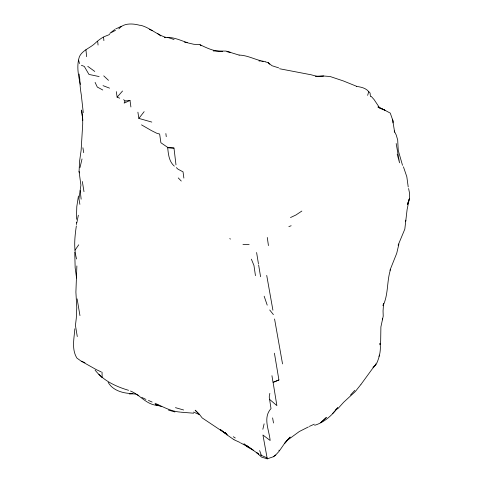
<?xml version="1.0" encoding="UTF-8"?>
<svg xmlns="http://www.w3.org/2000/svg" width="483" height="483" viewBox="0 0 483 483"><rect width="100%" height="100%" fill="white"/><g stroke="black" fill="none" stroke-linecap="round" stroke-linejoin="round"><path stroke-width="0.72" d="M76.875 265.928L75.897 292.13L76.767 307.635L76.296 318.128L75.445 325.445L77.286 336.566M76.441 219.318L76.791 206.652L78.445 195.977M79.882 204.357L78.946 198.718L80.909 185.182L79.061 171.453L79.617 160.948L81.126 150.298L82.714 123.998L82.678 118.794L81.597 110.16L82.678 118.794M74.835 328.772C74.177 338.505 71.418 349.191 76.918 358.096L81.379 361.302M383.568 303.541L383.049 310.949L383.218 316.136L380.894 326.913L380.67 340.95L380.085 344.627L380.079 343.28C381.039 350.199 379.541 356.967 376.728 363.276M361.043 384.329L372.52 368.577L376.04 364.46L376.142 363.15M76.344 225.941C74.738 236.954 73.579 248.039 76.562 258.979M398.119 245.213L404.814 229.141L407.103 209.574L409.355 198.809L409.62 193.556L408.594 188.497M109.689 34.48L103.616 36.895A42.317 23.969 -10 0 0 95.103 43.283C90.194 48.01 82.816 50.027 79.502 56.402C76.38 65.567 78.282 75.263 80.353 84.428M383.424 303.529L383.043 305.739C388.525 294.352 386.696 281.553 390.445 269.762M269.858 393.337L269.224 396.948L271.011 408.588C262.637 417.753 269.176 429.948 270.148 440.496L262.939 435.008L267.262 458.85L273.42 456.719L275.702 454.986L279.047 451.339L279.047 450.126M392.933 122.893L393.186 121.468L390.276 113.113L385.048 110.323M78.349 215.213L76.809 222.911M398.904 244.042L396.73 253.285L389.938 270.305M80.003 167.559L82.032 158.955M262.843 429.26L264.123 423.851M367.641 95.374L368.746 91.619C365.601 87.888 360.873 87.031 356.309 86.342M187.766 42.872L193.719 44.267L200.04 44.72C207.135 48.161 214.645 51.729 222.711 51.452M130.005 100.464L125.025 100.971L124.143 103.108L130.005 100.464L130.905 106.972M405.394 221.365L405.895 220.176M174.321 166.14C169.008 161.564 168.374 154.312 167.698 147.798L167.637 147.357L160.899 142.745L159.638 134.02L156.8 133.284L151.342 130.531L141.501 124.856M284.584 443.527L288.707 438.673L285.097 442.802M279.428 450.838L284.529 443.472M75.034 250.134L78.747 244.796M378.883 356.297L379.71 355.108M354.824 390.33L350.495 395.064M151.807 122.084L138.856 118.401L144.151 111.658M360.892 384.492L355.331 391.514L343.673 402.248L338.142 408.37L335.757 409.681M119.687 98.194L117.121 97.168L122.543 91.003M284.777 443.134L290.156 437.067L286.956 440.562L299.327 431.512L308.365 426.954M314.681 425.294C324.304 422.341 331.749 415.573 337.762 407.749M332.473 413.696L337.768 407.749M118.836 28.92C123.636 22.671 133.151 23.456 139.985 25.358M372.912 367.303L376.04 364.46M301.845 211.059L295.964 214.971L290.482 217.567M114.706 29.548L109.762 33.387L115.503 30.344M273.324 456.785L275.702 454.986M115.6 29.01L121.456 26.251M309.349 426.411L314.33 424.165M269.592 399.375L276.88 405.617L273.1 382.421L278.92 379.976L274.422 353.206M271.947 375.683L272.992 382.276L278.92 379.976M288.846 226.612L291.158 225.742M164.661 37.722C172.437 36.37 180.014 40.27 187.253 42.582M129.408 393.893L132.879 393.579M315.357 76.248L323.719 76.012L330.155 76.525L343.25 80.903L356.448 86.234M323.719 76.012L317.458 76.483L311.076 74.774L279.518 68.737M108.162 382.355C112.841 390.771 123.835 393.621 132.837 393.512M164.625 37.457L165.959 37.39C156.89 34.8 149.802 27.555 140.462 25.237M317.705 76.465L321.895 76.562M213.311 50.975L226.014 51.071L239.151 55.116M167.698 147.798L173.983 148.052L175.981 164.83M242.955 244.338L249.15 244.615M129.317 393.73L135.512 394.025L138.814 395.505M181.004 412.198L193.635 413.2M167.806 147.581L173.983 148.052M158.376 405.358C146.929 405.503 140.318 394.859 130.47 391.019M239.115 55.08C248.334 55.303 256.177 60.49 265.137 61.552M258.906 60.894L260.319 61.112M261.738 61.323L263.15 61.54M158.261 405.098L155.357 404.639L161.793 406.692M180.449 412.102C171.23 411.534 163.23 406.879 154.989 403.251M226.95 51.717L230.632 52.327M99.124 76.562L88.969 74.424L84.302 66.431L81.386 65.271M184.446 42.124L187.295 42.758M183.625 409.995L175.444 407.652M265.276 61.86L268.125 62.597L271.941 65.7L278.673 67.868M109.556 88.141L103.03 85.654M168.47 410.085L174.882 411.957M267.262 458.85L261.611 457.129L256.702 452.662L258.477 454.02L246.722 445.658L253.279 450.138L247.091 446.793L243.939 443.847L247.175 446.37L240.552 442.905M128.587 390.312C116.035 386.611 103.308 380.695 95.091 370.123M167.547 37.384L174.037 39.521M149.325 29.385L152.429 30.652M384.697 110.07L378.044 107.274L384.999 110.281L378.038 106.755L379.433 107.588L374.102 99.601L371.294 96.443L370.419 96.509L370.075 93.05L368.746 91.619M193.484 412.084L199.678 414.692L202.184 417.928L226.044 433.855L220.29 429.52L227.197 434.917L225.096 432.37L227.022 434.881L233.959 439.705M260.198 454.859L267.008 457.86M148.432 400.419L152.145 402.067M81.639 361.26L84.942 362.757M234.152 439.79L239.979 442.488M101.255 371.94L96.099 369.519L81.349 361.224M141.857 397.443L145.951 399.423M97.62 87.212L102.776 90.013M229.727 238.626L230.5 239.061M233.277 436.735L235.299 437.99M87.767 66.346L94.783 71.454M157.53 33.46L160.748 35.929M98.846 374.313L102.209 377.615M103.736 75.861L108.506 80.353M176.343 167.625L177.986 169.171L183.039 171.839L183.866 178.094M123.648 99.631L125.025 100.971M178.257 177.925L181.282 181.047M268.125 62.597L269.586 64.245M200.047 44.702L201.031 45.831M269.707 309.977L273.408 314.626M394.188 130.917L396.229 135.011L397.696 139.998L398.227 150.34L402.514 165.325M97.258 87L95.097 82.382M251.383 259.166L253.955 265.469L255.459 275.666M403.432 166.81L406.813 176.718L408.213 186.927M259.643 450.591L261.454 455.529M264.153 296.206L267.22 305.147M79.061 171.453L79.52 172.872M397.183 154.083L399.544 162.813L396.163 143.511M78.602 60.127L79.496 63.575M274.561 318.973L282.537 363.904M272.907 310.171L266.719 275.401M272.611 417.898L273.511 422.999M79.961 315.604L77.123 298.874M394.641 132.233L392.564 119.216L392.739 120.961M260.579 276.735L258.622 264.925M82.907 147.774L83.728 152.7M258.435 263.778L256.606 252.512M82.339 181.536L83.988 191.666M83.269 112.617L81.259 94.577A144.483 118.969 -5.8 0 1 79.804 79.164L79.109 74.056M137.903 112.177L138.856 118.401M116.312 91.643L117.121 97.168M382.355 318.466L382.548 319.794M267.28 237.473L268.445 245.593M165.862 133.543L166.267 136.671M80.178 190.507L81.144 199.153M86.632 56.68L85.938 49.725M82.279 115.268L82.816 120.4M97.687 41.405L98.061 45.04M76.549 278.021L75.161 267.811L74.744 252.241M103.573 37.3L103.893 40.632M76.392 222.349L76.543 224.559M102.034 372.206L102.161 377.241M320.827 422.625L326.273 417.554L320.827 422.625M409.355 198.809L407.417 204.454L409.355 198.809M199.678 414.692L195.168 410.2L199.678 414.698"/></g></svg>
